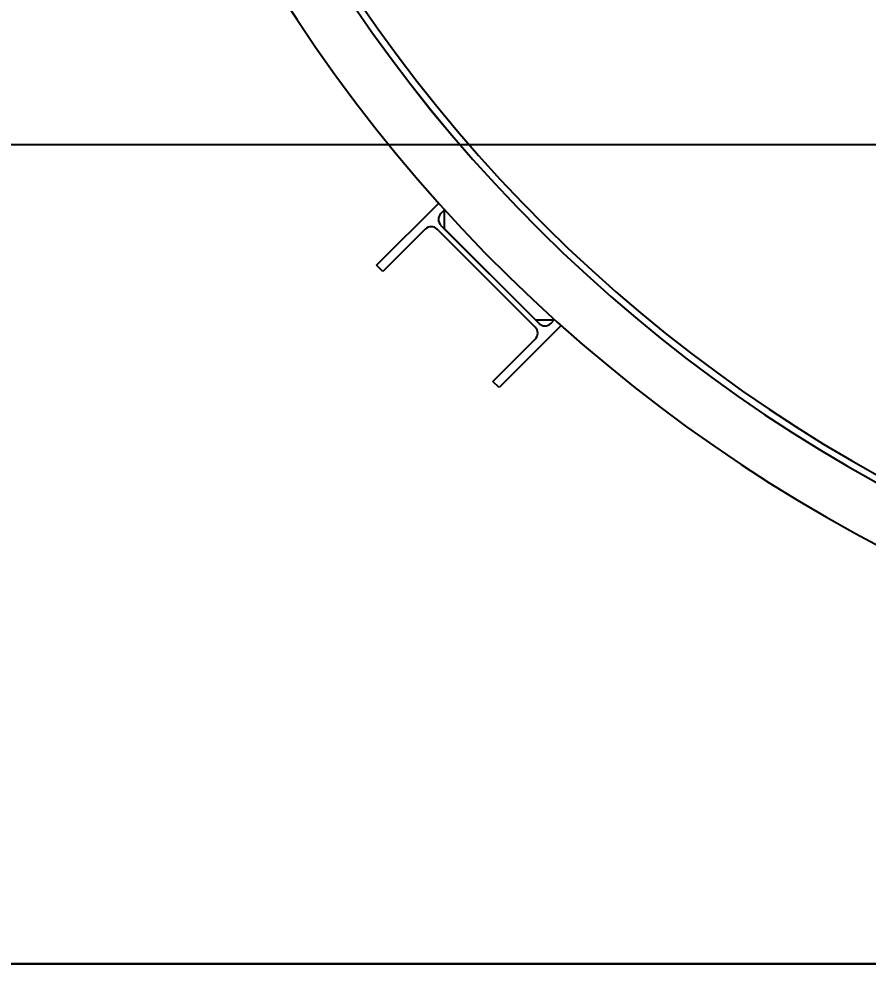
# Model space of a CAD drawing. Header units: metres. Extents: x 0 to 63075, y 0 to 44550.
# Drawn here: x 12725 to 13711, y 28153 to 29251 of the extents above; entities that cross this region are included whole.
import ezdxf

# ---------------------------------------------------------------- set-up
doc = ezdxf.new("R2010")
doc.units = ezdxf.units.M
doc.header["$LTSCALE"] = 75
doc.linetypes.add('CENTER2', pattern=[28.575, 19.05, -3.175, 3.175, -3.175])
doc.linetypes.add('CENTERX2', pattern=[101.6, 63.5, -12.7, 12.7, -12.7])
for name, color, linetype in [('SC1', 7, 'CENTER2'), ('SDM', 7, 'Continuous'), ('SL1', 8, 'Continuous')]:
    doc.layers.add(name, color=color, linetype=linetype)
doc.styles.add('ROMANS', font='ROMANS.SHX')
doc.dimstyles.new('75___1-75', dxfattribs={"dimscale": 75, "dimtxt": 2.5, "dimasz": 2, "dimexe": 1.5, "dimexo": 1, "dimgap": 0.5, "dimtad": 1, "dimdec": 0, "dimzin": 12, "dimtxsty": 'ROMANS', "dimcen": 0, "dimclrd": 256, "dimclre": 256, "dimclrt": 3, "dimazin": 3, "dimtfac": 1, "dimtdec": 0, "dimtmove": 0, "dimatfit": 0, "dimfxl": 1, "dimlwd": -1, "dimlwe": -1, "dimarcsym": 0})

# ---------------------------------------------------------------- blocks, each defined once
blk = doc.blocks.new('A$C29c634ac')
at = {"layer": 'SL1'}
for p, q in [((4880.9, 6296), (4953, 6368.1)), ((4959.8, 6360.5), (4955.6, 6356.2)), ((4959.8, 6360.5), (4959.3, 6359.9)), ((4959.3, 6359.9), (4959.3, 6338.7)), ((4937.3, 6338), (4888.1, 6288.7)), ((5065, 6224.1), (4951.2, 6338)), ((4955.6, 6342.3), (5069.4, 6228.5)), ((4959.3, 6338.7), (5065.7, 6232.2)), ((4888.1, 6288.7), (4880.9, 6296)), ((5095.1, 6225.9), (5023, 6153.8)), ((5087, 6232.2), (5065.7, 6232.2)), ((5083.3, 6228.5), (5087.5, 6232.8)), ((5087.5, 6232.8), (5087, 6232.2)), ((5015.8, 6161), (5065, 6210.3)), ((5023, 6153.8), (5015.8, 6161)), ((0, 5484.5), (12183.1, 5484.5)), ((8784.3, 5484.5), (0, 5484.5))]:
    blk.add_line(p, q, dxfattribs=at)
for centre, radius, start, end in [((6310, 7583.1), 1821.5, 111.6333, 68.3667), ((6310, 7583.1), 1758, 110.2335, 69.7665), ((6310, 7583.1), 1758, 110.2343, 69.7657), ((6310, 7583.1), 1750, 110.3301, 69.6699), ((4962.5, 6349.3), 9.8, 135, 225), ((4944.3, 6331), 9.8, 45, 135), ((5076.3, 6235.4), 9.8, 225, 315), ((5058.1, 6217.2), 9.8, 315, 45)]:
    blk.add_arc(centre, radius, start, end, dxfattribs=at)
blk = doc.blocks.new('*D27')
at = {"layer": 'Defpoints', "color": 0, "transparency": 16777216}
for p in [(11068.1, 30251.5), (11789.4, 30251.5), (14328.3, 29104.2)]:
    blk.add_point(p, dxfattribs=at)
at = {"layer": 'SDM', "transparency": 16777216}
for p, q in [((11714.4, 30251.5), (10955.6, 30251.5)), ((11068.1, 29254.2), (11068.1, 30101.5)), ((14253.3, 29104.2), (10955.6, 29104.2))]:
    blk.add_line(p, q, dxfattribs=at)
for points in [[(11043.1, 30101.5), (11093.1, 30101.5), (11068.1, 30251.5)], [(11043.1, 29254.2), (11093.1, 29254.2), (11068.1, 29104.2)]]:
    blk.add_solid(points, dxfattribs=at)
at = {"layer": 'SDM', "color": 3, "transparency": 16777216, "insert": (10936.8, 29677.9), "char_height": 187.5, "attachment_point": 5, "rotation": 90, "style": 'ROMANS'}
blk.add_mtext('1147', dxfattribs=at)

msp = doc.modelspace()

# ---------------------------------------------------------------- linework, layer by layer
at = {"layer": 'SC1', "color": 7, "linetype": 'CENTERX2', "lineweight": 9}
msp.add_line((21442.6, 28152.6), (5680.4, 28152.6), dxfattribs=at)

# ---------------------------------------------------------------- block references
at = {"layer": 'SDM'}
msp.add_blockref('A$C29c634ac', (8259.5, 22668.4), dxfattribs=at)

# ---------------------------------------------------------------- dimensions: what is measured, and where the dimension line sits
dim = msp.add_linear_dim(base=(11068.1, 30251.5), p1=(14328.3, 29104.2), p2=(11789.4, 30251.5), angle=90, dimstyle='75___1-75', dxfattribs=at)
dim.commit()
dim.dimension.update_dxf_attribs({"geometry": '*D27', "text_midpoint": (10936.8, 29677.9)})

doc.saveas('drawing.dxf')
